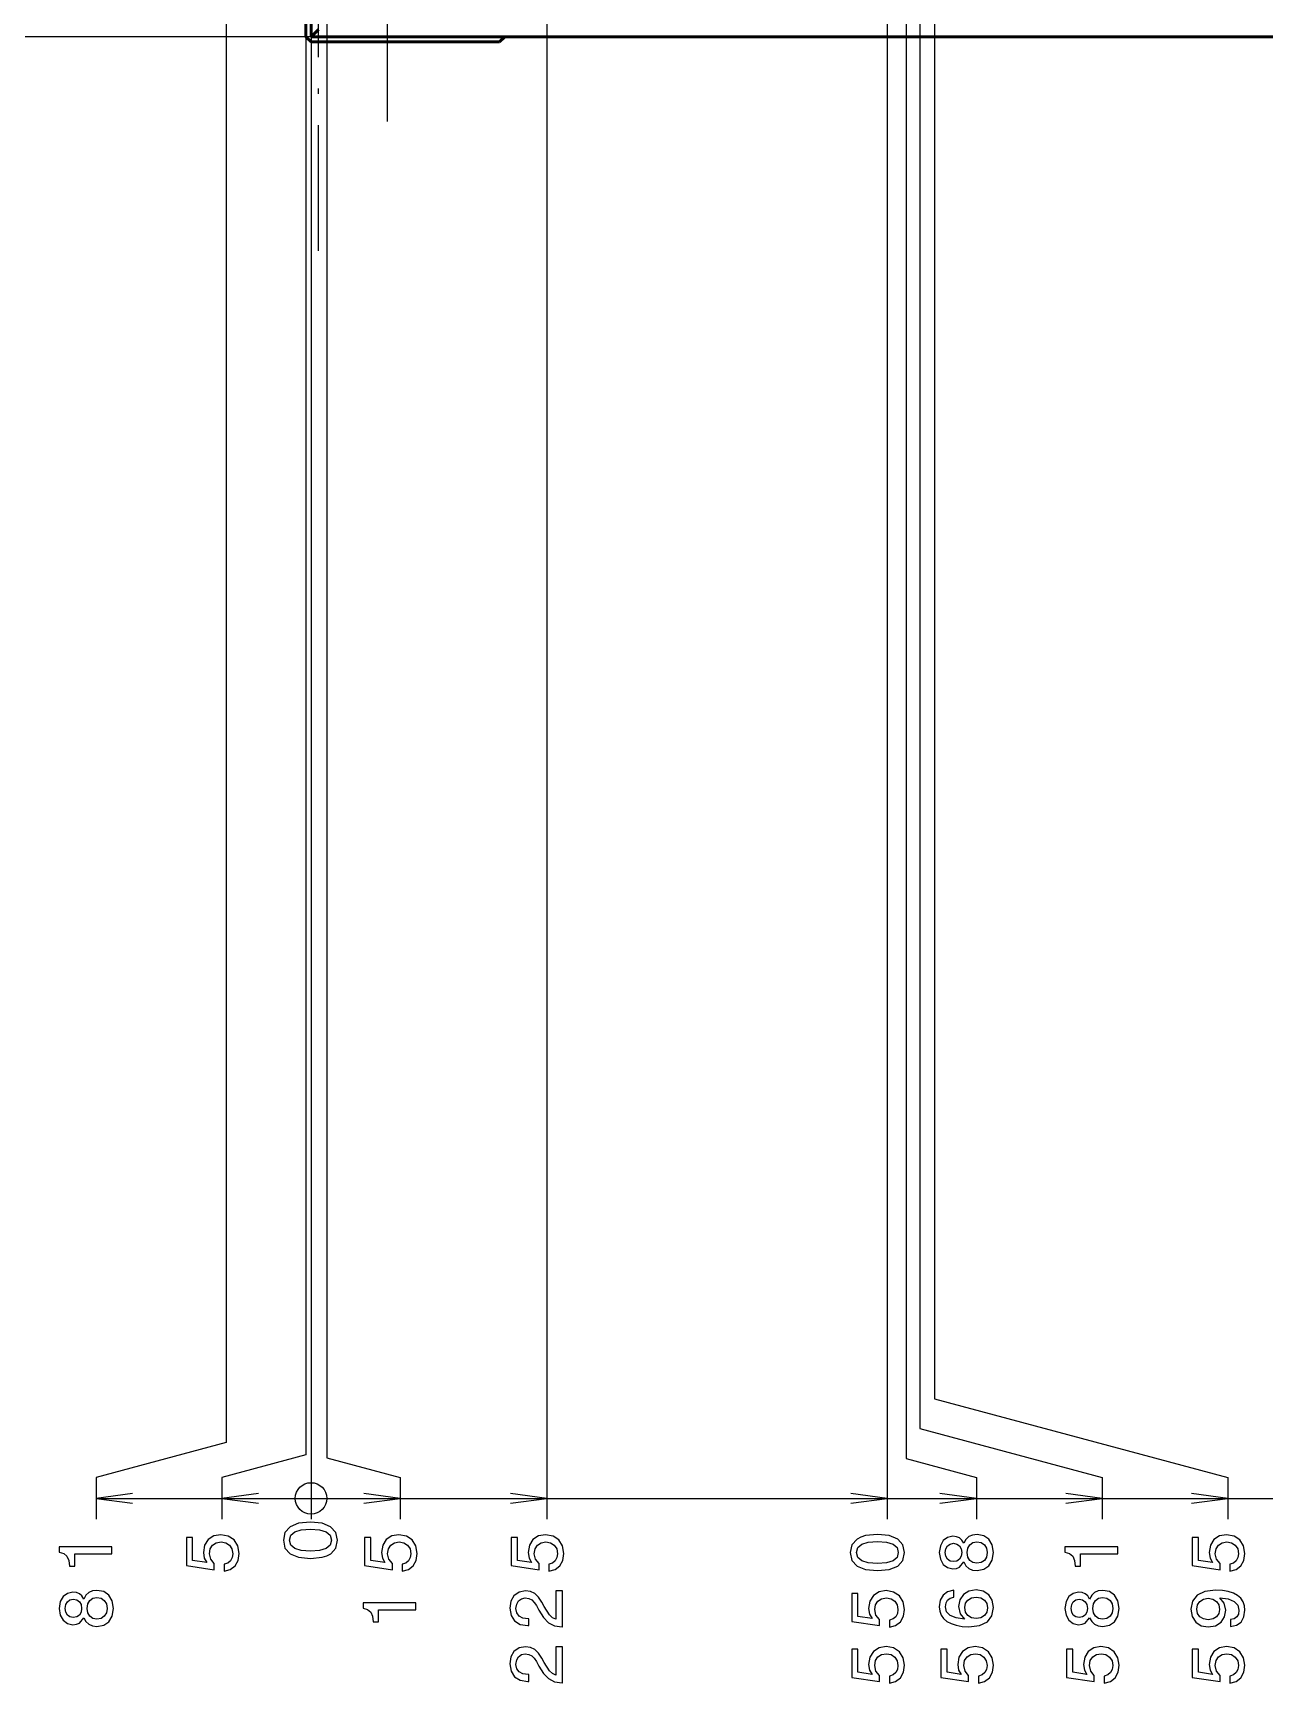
# Model space of a CAD drawing. Extents: x 0 to 1189, y 0 to 841.
# Drawn here: x 99 to 216.6, y 192.7 to 350.3 of the extents above; entities that cross this region are included whole.
import ezdxf

# ---------------------------------------------------------------- set-up
doc = ezdxf.new("R2010")
doc.units = 0
doc.linetypes.add('DASHDOT', pattern=[18.5, 12, -3, 0.5, -3])

msp = doc.modelspace()

# ---------------------------------------------------------------- linework, layer by layer
at = {"color": 7, "linetype": 'DASHDOT', "lineweight": 25}
for p, q in [((132.85, 341.81), (132.85, 576.9)), ((126.25, 329.45), (126.25, 574.85))]:
    msp.add_line(p, q, dxfattribs=at)
at = {"color": 7, "lineweight": 25}
for p, q in [((148.05, 557.9), (148.05, 208.34)), ((185.05, 557.9), (185.05, 219.85)), ((125.05, 554.9), (125.05, 214.49)), ((183.65, 519.5), (183.65, 217.01)), ((117.45, 468.6), (117.45, 215.67)), ((182.35, 454.1), (182.35, 214.14)), ((127.05, 452.4), (127.05, 214.22)), ((180.55, 373.6), (180.55, 208.34)), ((125.55, 349.9), (62.98, 349.9)), ((125.55, 349.9), (125.55, 208.34)), ((125.55, 349.9), (125.55, 208.34)), ((125.55, 349.9), (125.55, 208.34)), ((125.55, 349.9), (125.55, 208.34)), ((125.55, 349.9), (125.55, 208.34)), ((125.55, 349.9), (125.55, 208.34)), ((125.55, 349.9), (125.55, 208.34)), ((125.55, 349.9), (125.55, 208.34)), ((125.55, 349.9), (125.55, 208.34)), ((125.55, 349.9), (125.55, 208.34)), ((125.55, 349.9), (125.55, 208.34)), ((125.55, 349.9), (125.55, 208.34)), ((125.55, 349.9), (125.55, 208.34)), ((125.55, 349.9), (125.55, 208.34)), ((125.55, 349.9), (125.55, 208.34)), ((125.55, 349.9), (125.55, 208.34)), ((125.55, 349.9), (125.55, 208.34)), ((125.55, 349.9), (125.55, 208.34)), ((125.55, 349.9), (125.55, 208.34)), ((125.55, 349.9), (125.55, 208.34)), ((125.55, 349.9), (125.55, 208.34)), ((125.55, 349.9), (125.55, 208.34)), ((125.55, 349.9), (125.55, 208.34)), ((125.55, 349.9), (125.55, 208.34)), ((125.55, 349.9), (125.55, 208.34)), ((125.55, 349.9), (125.55, 208.34)), ((125.55, 349.9), (125.55, 208.34)), ((125.55, 349.9), (125.55, 208.34)), ((125.55, 349.9), (125.55, 208.34)), ((125.55, 349.9), (125.55, 208.34)), ((125.55, 349.9), (125.55, 208.34)), ((125.55, 349.9), (125.55, 208.34)), ((125.55, 349.9), (125.55, 208.34)), ((125.55, 349.9), (125.55, 208.34)), ((125.55, 349.9), (125.55, 208.34)), ((185.05, 219.85), (213.05, 212.34)), ((183.65, 217.01), (201.05, 212.34)), ((117.45, 215.67), (105.05, 212.34)), ((125.05, 214.49), (117.05, 212.34)), ((127.05, 214.22), (134.05, 212.34)), ((182.35, 214.14), (189.05, 212.34)), ((105.05, 212.34), (105.05, 208.34)), ((117.05, 212.34), (117.05, 208.34)), ((134.05, 212.34), (134.05, 208.34)), ((189.05, 212.34), (189.05, 208.34)), ((201.05, 212.34), (201.05, 208.34)), ((213.05, 212.34), (213.05, 208.34)), ((105.05, 210.34), (125.55, 210.34)), ((117.05, 210.34), (125.55, 210.34)), ((125.55, 210.34), (134.05, 210.34)), ((125.55, 210.34), (148.05, 210.34)), ((125.55, 210.34), (213.05, 210.34)), ((125.55, 210.34), (201.05, 210.34)), ((125.55, 210.34), (189.05, 210.34)), ((125.55, 210.34), (180.55, 210.34)), ((125.55, 210.34), (228.05, 210.34)), ((125.55, 210.34), (250.55, 210.34)), ((125.55, 210.34), (274.55, 210.34)), ((125.55, 210.34), (262.55, 210.34)), ((125.55, 210.34), (242.05, 210.34)), ((125.55, 210.34), (298.55, 210.34)), ((125.55, 210.34), (286.55, 210.34)), ((125.55, 210.34), (310.55, 210.34)), ((125.55, 210.34), (322.55, 210.34)), ((125.55, 210.34), (334.55, 210.34)), ((125.55, 210.34), (346.55, 210.34)), ((125.55, 210.34), (358.55, 210.34)), ((125.55, 210.34), (370.55, 210.34)), ((125.55, 210.34), (407.05, 210.34)), ((125.55, 210.34), (439.55, 210.34)), ((125.55, 210.34), (427.55, 210.34)), ((125.55, 210.34), (415.55, 210.34)), ((125.55, 210.34), (499.55, 210.34)), ((125.55, 210.34), (487.55, 210.34)), ((125.55, 210.34), (475.55, 210.34)), ((125.55, 210.34), (463.55, 210.34)), ((125.55, 210.34), (451.55, 210.34)), ((125.55, 210.34), (511.55, 210.34)), ((125.55, 210.34), (548.25, 210.34)), ((125.55, 210.34), (539.75, 210.34)), ((125.55, 210.34), (563.05, 210.34)), ((125.55, 210.34), (571.55, 210.34))]:
    msp.add_line(p, q, dxfattribs=at)
at = {"color": 7, "lineweight": 50}
for p, q in [((125.55, 349.9), (125.55, 373.1)), ((125.05, 367.9), (125.05, 349.9)), ((125.05, 349.9), (125.55, 349.4)), ((125.55, 349.9), (126.25, 350.6)), ((125.55, 349.9), (126.25, 350.6)), ((125.55, 349.9), (242.05, 349.9)), ((144.05, 349.9), (143.55, 349.4)), ((125.55, 349.4), (143.55, 349.4))]:
    msp.add_line(p, q, dxfattribs=at)
at = {"color": 7, "lineweight": 25}
for points in [[(108.52, 210.8), (105.05, 210.34), (108.52, 209.89)], [(120.52, 210.8), (117.05, 210.34), (120.52, 209.89)], [(130.58, 209.89), (134.05, 210.34), (130.58, 210.8)], [(144.58, 209.89), (148.05, 210.34), (144.58, 210.8)], [(177.08, 209.89), (180.55, 210.34), (177.08, 210.8)], [(185.58, 209.89), (189.05, 210.34), (185.58, 210.8)], [(197.58, 209.89), (201.05, 210.34), (197.58, 210.8)], [(209.58, 209.89), (213.05, 210.34), (209.58, 210.8)]]:
    msp.add_lwpolyline(points, dxfattribs=at)
for points in [[(125.49, 208.08), (124.36, 207.97), (123.55, 207.63), (123.06, 207.09), (122.91, 206.34), (123.06, 205.6), (123.55, 205.06), (124.36, 204.73), (125.49, 204.61), (126.62, 204.73), (127.06, 204.87), (127.43, 205.06), (127.92, 205.6), (128.09, 206.34), (127.92, 207.09), (127.42, 207.63), (126.62, 207.97)], [(125.49, 208.08), (124.36, 207.97), (123.55, 207.63), (123.06, 207.09), (122.91, 206.34), (123.06, 205.6), (123.55, 205.06), (124.36, 204.73), (125.49, 204.61), (126.62, 204.73), (127.06, 204.87), (127.43, 205.06), (127.92, 205.6), (128.09, 206.34), (127.92, 207.09), (127.42, 207.63), (126.62, 207.97)], [(125.49, 208.08), (124.36, 207.97), (123.55, 207.63), (123.06, 207.09), (122.91, 206.34), (123.06, 205.6), (123.55, 205.06), (124.36, 204.73), (125.49, 204.61), (126.62, 204.73), (127.06, 204.87), (127.43, 205.06), (127.92, 205.6), (128.09, 206.34), (127.92, 207.09), (127.42, 207.63), (126.62, 207.97)], [(125.49, 208.08), (124.36, 207.97), (123.55, 207.63), (123.06, 207.09), (122.91, 206.34), (123.06, 205.6), (123.55, 205.06), (124.36, 204.73), (125.49, 204.61), (126.62, 204.73), (127.06, 204.87), (127.43, 205.06), (127.92, 205.6), (128.09, 206.34), (127.92, 207.09), (127.42, 207.63), (126.62, 207.97)], [(125.49, 208.08), (124.36, 207.97), (123.55, 207.63), (123.06, 207.09), (122.91, 206.34), (123.06, 205.6), (123.55, 205.06), (124.36, 204.73), (125.49, 204.61), (126.62, 204.73), (127.06, 204.87), (127.43, 205.06), (127.92, 205.6), (128.09, 206.34), (127.92, 207.09), (127.42, 207.63), (126.62, 207.97)], [(125.49, 208.08), (124.36, 207.97), (123.55, 207.63), (123.06, 207.09), (122.91, 206.34), (123.06, 205.6), (123.55, 205.06), (124.36, 204.73), (125.49, 204.61), (126.62, 204.73), (127.06, 204.87), (127.43, 205.06), (127.92, 205.6), (128.09, 206.34), (127.92, 207.09), (127.42, 207.63), (126.62, 207.97)], [(125.49, 208.08), (124.36, 207.97), (123.55, 207.63), (123.06, 207.09), (122.91, 206.34), (123.06, 205.6), (123.55, 205.06), (124.36, 204.73), (125.49, 204.61), (126.62, 204.73), (127.06, 204.87), (127.43, 205.06), (127.92, 205.6), (128.09, 206.34), (127.92, 207.09), (127.42, 207.63), (126.62, 207.97)], [(125.49, 208.08), (124.36, 207.97), (123.55, 207.63), (123.06, 207.09), (122.91, 206.34), (123.06, 205.6), (123.55, 205.06), (124.36, 204.73), (125.49, 204.61), (126.62, 204.73), (127.06, 204.87), (127.43, 205.06), (127.92, 205.6), (128.09, 206.34), (127.92, 207.09), (127.42, 207.63), (126.62, 207.97)], [(125.49, 208.08), (124.36, 207.97), (123.55, 207.63), (123.06, 207.09), (122.91, 206.34), (123.06, 205.6), (123.55, 205.06), (124.36, 204.73), (125.49, 204.61), (126.62, 204.73), (127.06, 204.87), (127.43, 205.06), (127.92, 205.6), (128.09, 206.34), (127.92, 207.09), (127.42, 207.63), (126.62, 207.97)], [(125.49, 208.08), (124.36, 207.97), (123.55, 207.63), (123.06, 207.09), (122.91, 206.34), (123.06, 205.6), (123.55, 205.06), (124.36, 204.73), (125.49, 204.61), (126.62, 204.73), (127.06, 204.87), (127.43, 205.06), (127.92, 205.6), (128.09, 206.34), (127.92, 207.09), (127.42, 207.63), (126.62, 207.97)], [(125.49, 208.08), (124.36, 207.97), (123.55, 207.63), (123.06, 207.09), (122.91, 206.34), (123.06, 205.6), (123.55, 205.06), (124.36, 204.73), (125.49, 204.61), (126.62, 204.73), (127.06, 204.87), (127.43, 205.06), (127.92, 205.6), (128.09, 206.34), (127.92, 207.09), (127.42, 207.63), (126.62, 207.97)], [(125.49, 208.08), (124.36, 207.97), (123.55, 207.63), (123.06, 207.09), (122.91, 206.34), (123.06, 205.6), (123.55, 205.06), (124.36, 204.73), (125.49, 204.61), (126.62, 204.73), (127.06, 204.87), (127.43, 205.06), (127.92, 205.6), (128.09, 206.34), (127.92, 207.09), (127.42, 207.63), (126.62, 207.97)], [(125.49, 208.08), (124.36, 207.97), (123.55, 207.63), (123.06, 207.09), (122.91, 206.34), (123.06, 205.6), (123.55, 205.06), (124.36, 204.73), (125.49, 204.61), (126.62, 204.73), (127.06, 204.87), (127.43, 205.06), (127.92, 205.6), (128.09, 206.34), (127.92, 207.09), (127.42, 207.63), (126.62, 207.97)], [(125.49, 208.08), (124.36, 207.97), (123.55, 207.63), (123.06, 207.09), (122.91, 206.34), (123.06, 205.6), (123.55, 205.06), (124.36, 204.73), (125.49, 204.61), (126.62, 204.73), (127.06, 204.87), (127.43, 205.06), (127.92, 205.6), (128.09, 206.34), (127.92, 207.09), (127.42, 207.63), (126.62, 207.97)], [(125.49, 208.08), (124.36, 207.97), (123.55, 207.63), (123.06, 207.09), (122.91, 206.34), (123.06, 205.6), (123.55, 205.06), (124.36, 204.73), (125.49, 204.61), (126.62, 204.73), (127.06, 204.87), (127.43, 205.06), (127.92, 205.6), (128.09, 206.34), (127.92, 207.09), (127.42, 207.63), (126.62, 207.97)], [(125.49, 208.08), (124.36, 207.97), (123.55, 207.63), (123.06, 207.09), (122.91, 206.34), (123.06, 205.6), (123.55, 205.06), (124.36, 204.73), (125.49, 204.61), (126.62, 204.73), (127.06, 204.87), (127.43, 205.06), (127.92, 205.6), (128.09, 206.34), (127.92, 207.09), (127.42, 207.63), (126.62, 207.97)], [(125.49, 208.08), (124.36, 207.97), (123.55, 207.63), (123.06, 207.09), (122.91, 206.34), (123.06, 205.6), (123.55, 205.06), (124.36, 204.73), (125.49, 204.61), (126.62, 204.73), (127.06, 204.87), (127.43, 205.06), (127.92, 205.6), (128.09, 206.34), (127.92, 207.09), (127.42, 207.63), (126.62, 207.97)], [(125.49, 208.08), (124.36, 207.97), (123.55, 207.63), (123.06, 207.09), (122.91, 206.34), (123.06, 205.6), (123.55, 205.06), (124.36, 204.73), (125.49, 204.61), (126.62, 204.73), (127.06, 204.87), (127.43, 205.06), (127.92, 205.6), (128.09, 206.34), (127.92, 207.09), (127.42, 207.63), (126.62, 207.97)], [(125.49, 208.08), (124.36, 207.97), (123.55, 207.63), (123.06, 207.09), (122.91, 206.34), (123.06, 205.6), (123.55, 205.06), (124.36, 204.73), (125.49, 204.61), (126.62, 204.73), (127.06, 204.87), (127.43, 205.06), (127.92, 205.6), (128.09, 206.34), (127.92, 207.09), (127.42, 207.63), (126.62, 207.97)], [(125.49, 208.08), (124.36, 207.97), (123.55, 207.63), (123.06, 207.09), (122.91, 206.34), (123.06, 205.6), (123.55, 205.06), (124.36, 204.73), (125.49, 204.61), (126.62, 204.73), (127.06, 204.87), (127.43, 205.06), (127.92, 205.6), (128.09, 206.34), (127.92, 207.09), (127.42, 207.63), (126.62, 207.97)], [(125.49, 208.08), (124.36, 207.97), (123.55, 207.63), (123.06, 207.09), (122.91, 206.34), (123.06, 205.6), (123.55, 205.06), (124.36, 204.73), (125.49, 204.61), (126.62, 204.73), (127.06, 204.87), (127.43, 205.06), (127.92, 205.6), (128.09, 206.34), (127.92, 207.09), (127.42, 207.63), (126.62, 207.97)], [(125.49, 208.08), (124.36, 207.97), (123.55, 207.63), (123.06, 207.09), (122.91, 206.34), (123.06, 205.6), (123.55, 205.06), (124.36, 204.73), (125.49, 204.61), (126.62, 204.73), (127.06, 204.87), (127.43, 205.06), (127.92, 205.6), (128.09, 206.34), (127.92, 207.09), (127.42, 207.63), (126.62, 207.97)], [(125.49, 208.08), (124.36, 207.97), (123.55, 207.63), (123.06, 207.09), (122.91, 206.34), (123.06, 205.6), (123.55, 205.06), (124.36, 204.73), (125.49, 204.61), (126.62, 204.73), (127.06, 204.87), (127.43, 205.06), (127.92, 205.6), (128.09, 206.34), (127.92, 207.09), (127.42, 207.63), (126.62, 207.97)], [(125.49, 208.08), (124.36, 207.97), (123.55, 207.63), (123.06, 207.09), (122.91, 206.34), (123.06, 205.6), (123.55, 205.06), (124.36, 204.73), (125.49, 204.61), (126.62, 204.73), (127.06, 204.87), (127.43, 205.06), (127.92, 205.6), (128.09, 206.34), (127.92, 207.09), (127.42, 207.63), (126.62, 207.97)], [(125.49, 208.08), (124.36, 207.97), (123.55, 207.63), (123.06, 207.09), (122.91, 206.34), (123.06, 205.6), (123.55, 205.06), (124.36, 204.73), (125.49, 204.61), (126.62, 204.73), (127.06, 204.87), (127.43, 205.06), (127.92, 205.6), (128.09, 206.34), (127.92, 207.09), (127.42, 207.63), (126.62, 207.97)], [(125.49, 208.08), (124.36, 207.97), (123.55, 207.63), (123.06, 207.09), (122.91, 206.34), (123.06, 205.6), (123.55, 205.06), (124.36, 204.73), (125.49, 204.61), (126.62, 204.73), (127.06, 204.87), (127.43, 205.06), (127.92, 205.6), (128.09, 206.34), (127.92, 207.09), (127.42, 207.63), (126.62, 207.97)], [(125.49, 208.08), (124.36, 207.97), (123.55, 207.63), (123.06, 207.09), (122.91, 206.34), (123.06, 205.6), (123.55, 205.06), (124.36, 204.73), (125.49, 204.61), (126.62, 204.73), (127.06, 204.87), (127.43, 205.06), (127.92, 205.6), (128.09, 206.34), (127.92, 207.09), (127.42, 207.63), (126.62, 207.97)], [(125.49, 208.08), (124.36, 207.97), (123.55, 207.63), (123.06, 207.09), (122.91, 206.34), (123.06, 205.6), (123.55, 205.06), (124.36, 204.73), (125.49, 204.61), (126.62, 204.73), (127.06, 204.87), (127.43, 205.06), (127.92, 205.6), (128.09, 206.34), (127.92, 207.09), (127.42, 207.63), (126.62, 207.97)], [(125.49, 208.08), (124.36, 207.97), (123.55, 207.63), (123.06, 207.09), (122.91, 206.34), (123.06, 205.6), (123.55, 205.06), (124.36, 204.73), (125.49, 204.61), (126.62, 204.73), (127.06, 204.87), (127.43, 205.06), (127.92, 205.6), (128.09, 206.34), (127.92, 207.09), (127.42, 207.63), (126.62, 207.97)], [(125.49, 208.08), (124.36, 207.97), (123.55, 207.63), (123.06, 207.09), (122.91, 206.34), (123.06, 205.6), (123.55, 205.06), (124.36, 204.73), (125.49, 204.61), (126.62, 204.73), (127.06, 204.87), (127.43, 205.06), (127.92, 205.6), (128.09, 206.34), (127.92, 207.09), (127.42, 207.63), (126.62, 207.97)], [(125.49, 208.08), (124.36, 207.97), (123.55, 207.63), (123.06, 207.09), (122.91, 206.34), (123.06, 205.6), (123.55, 205.06), (124.36, 204.73), (125.49, 204.61), (126.62, 204.73), (127.06, 204.87), (127.43, 205.06), (127.92, 205.6), (128.09, 206.34), (127.92, 207.09), (127.42, 207.63), (126.62, 207.97)], [(125.49, 208.08), (124.36, 207.97), (123.55, 207.63), (123.06, 207.09), (122.91, 206.34), (123.06, 205.6), (123.55, 205.06), (124.36, 204.73), (125.49, 204.61), (126.62, 204.73), (127.06, 204.87), (127.43, 205.06), (127.92, 205.6), (128.09, 206.34), (127.92, 207.09), (127.42, 207.63), (126.62, 207.97)], [(125.49, 208.08), (124.36, 207.97), (123.55, 207.63), (123.06, 207.09), (122.91, 206.34), (123.06, 205.6), (123.55, 205.06), (124.36, 204.73), (125.49, 204.61), (126.62, 204.73), (127.06, 204.87), (127.43, 205.06), (127.92, 205.6), (128.09, 206.34), (127.92, 207.09), (127.42, 207.63), (126.62, 207.97)], [(125.49, 208.08), (124.36, 207.97), (123.55, 207.63), (123.06, 207.09), (122.91, 206.34), (123.06, 205.6), (123.55, 205.06), (124.36, 204.73), (125.49, 204.61), (126.62, 204.73), (127.06, 204.87), (127.43, 205.06), (127.92, 205.6), (128.09, 206.34), (127.92, 207.09), (127.42, 207.63), (126.62, 207.97)], [(125.49, 208.08), (124.36, 207.97), (123.55, 207.63), (123.06, 207.09), (122.91, 206.34), (123.06, 205.6), (123.55, 205.06), (124.36, 204.73), (125.49, 204.61), (126.62, 204.73), (127.06, 204.87), (127.43, 205.06), (127.92, 205.6), (128.09, 206.34), (127.92, 207.09), (127.42, 207.63), (126.62, 207.97)], [(117.25, 203.39), (117.84, 203.55), (118.3, 203.9), (118.59, 204.42), (118.69, 205.08), (118.56, 205.81), (118.21, 206.38), (117.65, 206.74), (116.93, 206.87), (116.26, 206.75), (115.73, 206.41), (115.39, 205.87), (115.27, 205.17), (115.36, 204.63), (115.6, 204.21), (114.25, 204.41), (114.25, 206.6), (113.66, 206.6), (113.66, 203.93), (116.31, 203.53), (116.31, 204.11), (115.97, 204.53), (115.85, 205.06), (115.93, 205.52), (116.16, 205.87), (116.51, 206.1), (116.97, 206.18), (117.42, 206.1), (117.77, 205.87), (118, 205.51), (118.07, 205.06), (118.02, 204.68), (117.86, 204.38), (117.6, 204.17), (117.25, 204.06)], [(125.49, 207.39), (126.36, 207.33), (126.99, 207.15), (127.36, 206.83), (127.49, 206.34), (127.36, 205.87), (126.99, 205.54), (126.36, 205.36), (125.49, 205.31), (124.61, 205.36), (123.99, 205.54), (123.62, 205.87), (123.5, 206.34), (123.62, 206.83), (123.99, 207.15), (124.61, 207.33)], [(125.49, 207.39), (126.36, 207.33), (126.99, 207.15), (127.36, 206.83), (127.49, 206.34), (127.36, 205.87), (126.99, 205.54), (126.36, 205.36), (125.49, 205.31), (124.61, 205.36), (123.99, 205.54), (123.62, 205.87), (123.5, 206.34), (123.62, 206.83), (123.99, 207.15), (124.61, 207.33)], [(125.49, 207.39), (126.36, 207.33), (126.99, 207.15), (127.36, 206.83), (127.49, 206.34), (127.36, 205.87), (126.99, 205.54), (126.36, 205.36), (125.49, 205.31), (124.61, 205.36), (123.99, 205.54), (123.62, 205.87), (123.5, 206.34), (123.62, 206.83), (123.99, 207.15), (124.61, 207.33)], [(125.49, 207.39), (126.36, 207.33), (126.99, 207.15), (127.36, 206.83), (127.49, 206.34), (127.36, 205.87), (126.99, 205.54), (126.36, 205.36), (125.49, 205.31), (124.61, 205.36), (123.99, 205.54), (123.62, 205.87), (123.5, 206.34), (123.62, 206.83), (123.99, 207.15), (124.61, 207.33)], [(125.49, 207.39), (126.36, 207.33), (126.99, 207.15), (127.36, 206.83), (127.49, 206.34), (127.36, 205.87), (126.99, 205.54), (126.36, 205.36), (125.49, 205.31), (124.61, 205.36), (123.99, 205.54), (123.62, 205.87), (123.5, 206.34), (123.62, 206.83), (123.99, 207.15), (124.61, 207.33)], [(125.49, 207.39), (126.36, 207.33), (126.99, 207.15), (127.36, 206.83), (127.49, 206.34), (127.36, 205.87), (126.99, 205.54), (126.36, 205.36), (125.49, 205.31), (124.61, 205.36), (123.99, 205.54), (123.62, 205.87), (123.5, 206.34), (123.62, 206.83), (123.99, 207.15), (124.61, 207.33)], [(125.49, 207.39), (126.36, 207.33), (126.99, 207.15), (127.36, 206.83), (127.49, 206.34), (127.36, 205.87), (126.99, 205.54), (126.36, 205.36), (125.49, 205.31), (124.61, 205.36), (123.99, 205.54), (123.62, 205.87), (123.5, 206.34), (123.62, 206.83), (123.99, 207.15), (124.61, 207.33)], [(125.49, 207.39), (126.36, 207.33), (126.99, 207.15), (127.36, 206.83), (127.49, 206.34), (127.36, 205.87), (126.99, 205.54), (126.36, 205.36), (125.49, 205.31), (124.61, 205.36), (123.99, 205.54), (123.62, 205.87), (123.5, 206.34), (123.62, 206.83), (123.99, 207.15), (124.61, 207.33)], [(125.49, 207.39), (126.36, 207.33), (126.99, 207.15), (127.36, 206.83), (127.49, 206.34), (127.36, 205.87), (126.99, 205.54), (126.36, 205.36), (125.49, 205.31), (124.61, 205.36), (123.99, 205.54), (123.62, 205.87), (123.5, 206.34), (123.62, 206.83), (123.99, 207.15), (124.61, 207.33)], [(125.49, 207.39), (126.36, 207.33), (126.99, 207.15), (127.36, 206.83), (127.49, 206.34), (127.36, 205.87), (126.99, 205.54), (126.36, 205.36), (125.49, 205.31), (124.61, 205.36), (123.99, 205.54), (123.62, 205.87), (123.5, 206.34), (123.62, 206.83), (123.99, 207.15), (124.61, 207.33)], [(125.49, 207.39), (126.36, 207.33), (126.99, 207.15), (127.36, 206.83), (127.49, 206.34), (127.36, 205.87), (126.99, 205.54), (126.36, 205.36), (125.49, 205.31), (124.61, 205.36), (123.99, 205.54), (123.62, 205.87), (123.5, 206.34), (123.62, 206.83), (123.99, 207.15), (124.61, 207.33)], [(125.49, 207.39), (126.36, 207.33), (126.99, 207.15), (127.36, 206.83), (127.49, 206.34), (127.36, 205.87), (126.99, 205.54), (126.36, 205.36), (125.49, 205.31), (124.61, 205.36), (123.99, 205.54), (123.62, 205.87), (123.5, 206.34), (123.62, 206.83), (123.99, 207.15), (124.61, 207.33)], [(125.49, 207.39), (126.36, 207.33), (126.99, 207.15), (127.36, 206.83), (127.49, 206.34), (127.36, 205.87), (126.99, 205.54), (126.36, 205.36), (125.49, 205.31), (124.61, 205.36), (123.99, 205.54), (123.62, 205.87), (123.5, 206.34), (123.62, 206.83), (123.99, 207.15), (124.61, 207.33)], [(125.49, 207.39), (126.36, 207.33), (126.99, 207.15), (127.36, 206.83), (127.49, 206.34), (127.36, 205.87), (126.99, 205.54), (126.36, 205.36), (125.49, 205.31), (124.61, 205.36), (123.99, 205.54), (123.62, 205.87), (123.5, 206.34), (123.62, 206.83), (123.99, 207.15), (124.61, 207.33)], [(125.49, 207.39), (126.36, 207.33), (126.99, 207.15), (127.36, 206.83), (127.49, 206.34), (127.36, 205.87), (126.99, 205.54), (126.36, 205.36), (125.49, 205.31), (124.61, 205.36), (123.99, 205.54), (123.62, 205.87), (123.5, 206.34), (123.62, 206.83), (123.99, 207.15), (124.61, 207.33)], [(125.49, 207.39), (126.36, 207.33), (126.99, 207.15), (127.36, 206.83), (127.49, 206.34), (127.36, 205.87), (126.99, 205.54), (126.36, 205.36), (125.49, 205.31), (124.61, 205.36), (123.99, 205.54), (123.62, 205.87), (123.5, 206.34), (123.62, 206.83), (123.99, 207.15), (124.61, 207.33)], [(125.49, 207.39), (126.36, 207.33), (126.99, 207.15), (127.36, 206.83), (127.49, 206.34), (127.36, 205.87), (126.99, 205.54), (126.36, 205.36), (125.49, 205.31), (124.61, 205.36), (123.99, 205.54), (123.62, 205.87), (123.5, 206.34), (123.62, 206.83), (123.99, 207.15), (124.61, 207.33)], [(125.49, 207.39), (126.36, 207.33), (126.99, 207.15), (127.36, 206.83), (127.49, 206.34), (127.36, 205.87), (126.99, 205.54), (126.36, 205.36), (125.49, 205.31), (124.61, 205.36), (123.99, 205.54), (123.62, 205.87), (123.5, 206.34), (123.62, 206.83), (123.99, 207.15), (124.61, 207.33)], [(125.49, 207.39), (126.36, 207.33), (126.99, 207.15), (127.36, 206.83), (127.49, 206.34), (127.36, 205.87), (126.99, 205.54), (126.36, 205.36), (125.49, 205.31), (124.61, 205.36), (123.99, 205.54), (123.62, 205.87), (123.5, 206.34), (123.62, 206.83), (123.99, 207.15), (124.61, 207.33)], [(125.49, 207.39), (126.36, 207.33), (126.99, 207.15), (127.36, 206.83), (127.49, 206.34), (127.36, 205.87), (126.99, 205.54), (126.36, 205.36), (125.49, 205.31), (124.61, 205.36), (123.99, 205.54), (123.62, 205.87), (123.5, 206.34), (123.62, 206.83), (123.99, 207.15), (124.61, 207.33)], [(125.49, 207.39), (126.36, 207.33), (126.99, 207.15), (127.36, 206.83), (127.49, 206.34), (127.36, 205.87), (126.99, 205.54), (126.36, 205.36), (125.49, 205.31), (124.61, 205.36), (123.99, 205.54), (123.62, 205.87), (123.5, 206.34), (123.62, 206.83), (123.99, 207.15), (124.61, 207.33)], [(125.49, 207.39), (126.36, 207.33), (126.99, 207.15), (127.36, 206.83), (127.49, 206.34), (127.36, 205.87), (126.99, 205.54), (126.36, 205.36), (125.49, 205.31), (124.61, 205.36), (123.99, 205.54), (123.62, 205.87), (123.5, 206.34), (123.62, 206.83), (123.99, 207.15), (124.61, 207.33)], [(125.49, 207.39), (126.36, 207.33), (126.99, 207.15), (127.36, 206.83), (127.49, 206.34), (127.36, 205.87), (126.99, 205.54), (126.36, 205.36), (125.49, 205.31), (124.61, 205.36), (123.99, 205.54), (123.62, 205.87), (123.5, 206.34), (123.62, 206.83), (123.99, 207.15), (124.61, 207.33)], [(125.49, 207.39), (126.36, 207.33), (126.99, 207.15), (127.36, 206.83), (127.49, 206.34), (127.36, 205.87), (126.99, 205.54), (126.36, 205.36), (125.49, 205.31), (124.61, 205.36), (123.99, 205.54), (123.62, 205.87), (123.5, 206.34), (123.62, 206.83), (123.99, 207.15), (124.61, 207.33)], [(125.49, 207.39), (126.36, 207.33), (126.99, 207.15), (127.36, 206.83), (127.49, 206.34), (127.36, 205.87), (126.99, 205.54), (126.36, 205.36), (125.49, 205.31), (124.61, 205.36), (123.99, 205.54), (123.62, 205.87), (123.5, 206.34), (123.62, 206.83), (123.99, 207.15), (124.61, 207.33)], [(125.49, 207.39), (126.36, 207.33), (126.99, 207.15), (127.36, 206.83), (127.49, 206.34), (127.36, 205.87), (126.99, 205.54), (126.36, 205.36), (125.49, 205.31), (124.61, 205.36), (123.99, 205.54), (123.62, 205.87), (123.5, 206.34), (123.62, 206.83), (123.99, 207.15), (124.61, 207.33)], [(125.49, 207.39), (126.36, 207.33), (126.99, 207.15), (127.36, 206.83), (127.49, 206.34), (127.36, 205.87), (126.99, 205.54), (126.36, 205.36), (125.49, 205.31), (124.61, 205.36), (123.99, 205.54), (123.62, 205.87), (123.5, 206.34), (123.62, 206.83), (123.99, 207.15), (124.61, 207.33)], [(125.49, 207.39), (126.36, 207.33), (126.99, 207.15), (127.36, 206.83), (127.49, 206.34), (127.36, 205.87), (126.99, 205.54), (126.36, 205.36), (125.49, 205.31), (124.61, 205.36), (123.99, 205.54), (123.62, 205.87), (123.5, 206.34), (123.62, 206.83), (123.99, 207.15), (124.61, 207.33)], [(125.49, 207.39), (126.36, 207.33), (126.99, 207.15), (127.36, 206.83), (127.49, 206.34), (127.36, 205.87), (126.99, 205.54), (126.36, 205.36), (125.49, 205.31), (124.61, 205.36), (123.99, 205.54), (123.62, 205.87), (123.5, 206.34), (123.62, 206.83), (123.99, 207.15), (124.61, 207.33)], [(125.49, 207.39), (126.36, 207.33), (126.99, 207.15), (127.36, 206.83), (127.49, 206.34), (127.36, 205.87), (126.99, 205.54), (126.36, 205.36), (125.49, 205.31), (124.61, 205.36), (123.99, 205.54), (123.62, 205.87), (123.5, 206.34), (123.62, 206.83), (123.99, 207.15), (124.61, 207.33)], [(125.49, 207.39), (126.36, 207.33), (126.99, 207.15), (127.36, 206.83), (127.49, 206.34), (127.36, 205.87), (126.99, 205.54), (126.36, 205.36), (125.49, 205.31), (124.61, 205.36), (123.99, 205.54), (123.62, 205.87), (123.5, 206.34), (123.62, 206.83), (123.99, 207.15), (124.61, 207.33)], [(125.49, 207.39), (126.36, 207.33), (126.99, 207.15), (127.36, 206.83), (127.49, 206.34), (127.36, 205.87), (126.99, 205.54), (126.36, 205.36), (125.49, 205.31), (124.61, 205.36), (123.99, 205.54), (123.62, 205.87), (123.5, 206.34), (123.62, 206.83), (123.99, 207.15), (124.61, 207.33)], [(125.49, 207.39), (126.36, 207.33), (126.99, 207.15), (127.36, 206.83), (127.49, 206.34), (127.36, 205.87), (126.99, 205.54), (126.36, 205.36), (125.49, 205.31), (124.61, 205.36), (123.99, 205.54), (123.62, 205.87), (123.5, 206.34), (123.62, 206.83), (123.99, 207.15), (124.61, 207.33)], [(125.49, 207.39), (126.36, 207.33), (126.99, 207.15), (127.36, 206.83), (127.49, 206.34), (127.36, 205.87), (126.99, 205.54), (126.36, 205.36), (125.49, 205.31), (124.61, 205.36), (123.99, 205.54), (123.62, 205.87), (123.5, 206.34), (123.62, 206.83), (123.99, 207.15), (124.61, 207.33)], [(125.49, 207.39), (126.36, 207.33), (126.99, 207.15), (127.36, 206.83), (127.49, 206.34), (127.36, 205.87), (126.99, 205.54), (126.36, 205.36), (125.49, 205.31), (124.61, 205.36), (123.99, 205.54), (123.62, 205.87), (123.5, 206.34), (123.62, 206.83), (123.99, 207.15), (124.61, 207.33)], [(134.25, 203.39), (134.84, 203.55), (135.3, 203.9), (135.59, 204.42), (135.69, 205.08), (135.56, 205.81), (135.21, 206.38), (134.65, 206.74), (133.93, 206.87), (133.26, 206.75), (132.73, 206.41), (132.39, 205.87), (132.27, 205.17), (132.36, 204.63), (132.6, 204.21), (131.25, 204.41), (131.25, 206.6), (130.66, 206.6), (130.66, 203.93), (133.31, 203.53), (133.31, 204.11), (132.97, 204.53), (132.85, 205.06), (132.93, 205.52), (133.16, 205.87), (133.51, 206.1), (133.97, 206.18), (134.42, 206.1), (134.77, 205.87), (135, 205.51), (135.07, 205.06), (135.02, 204.68), (134.86, 204.38), (134.6, 204.17), (134.25, 204.06)], [(148.25, 203.39), (148.84, 203.55), (149.3, 203.9), (149.59, 204.42), (149.69, 205.08), (149.56, 205.81), (149.21, 206.38), (148.65, 206.74), (147.93, 206.87), (147.26, 206.75), (146.73, 206.41), (146.39, 205.87), (146.27, 205.17), (146.36, 204.63), (146.6, 204.21), (145.25, 204.41), (145.25, 206.6), (144.66, 206.6), (144.66, 203.93), (147.31, 203.53), (147.31, 204.11), (146.97, 204.53), (146.85, 205.06), (146.93, 205.52), (147.16, 205.87), (147.51, 206.1), (147.97, 206.18), (148.42, 206.1), (148.77, 205.87), (149, 205.51), (149.07, 205.06), (149.02, 204.68), (148.86, 204.38), (148.6, 204.17), (148.25, 204.06)], [(179.61, 203.44), (180.74, 203.55), (181.55, 203.88), (182.04, 204.42), (182.19, 205.17), (182.04, 205.92), (181.55, 206.46), (180.74, 206.79), (179.61, 206.9), (178.48, 206.79), (178.04, 206.65), (177.67, 206.46), (177.18, 205.92), (177.01, 205.17), (177.18, 204.42), (177.68, 203.88), (178.48, 203.55)], [(187.86, 204.28), (188.06, 203.91), (188.34, 203.66), (188.69, 203.5), (189.12, 203.45), (189.76, 203.57), (190.25, 203.9), (190.57, 204.44), (190.69, 205.17), (190.57, 205.9), (190.25, 206.44), (189.76, 206.77), (189.12, 206.9), (188.69, 206.84), (188.34, 206.69), (188.06, 206.43), (187.86, 206.07), (187.68, 206.36), (187.45, 206.56), (187.16, 206.68), (186.8, 206.72), (186.29, 206.61), (185.88, 206.31), (185.62, 205.82), (185.51, 205.17), (185.62, 204.53), (185.88, 204.04), (186.29, 203.73), (186.8, 203.62), (187.16, 203.65), (187.45, 203.78)], [(213.25, 203.39), (213.84, 203.55), (214.3, 203.9), (214.59, 204.42), (214.69, 205.08), (214.56, 205.81), (214.21, 206.38), (213.65, 206.74), (212.93, 206.87), (212.26, 206.75), (211.73, 206.41), (211.39, 205.87), (211.27, 205.17), (211.36, 204.63), (211.6, 204.21), (210.25, 204.41), (210.25, 206.6), (209.66, 206.6), (209.66, 203.93), (212.31, 203.53), (212.31, 204.11), (211.97, 204.53), (211.85, 205.06), (211.93, 205.52), (212.16, 205.87), (212.51, 206.1), (212.97, 206.18), (213.42, 206.1), (213.77, 205.87), (214, 205.51), (214.07, 205.06), (214.02, 204.68), (213.86, 204.38), (213.6, 204.17), (213.25, 204.06)], [(106.55, 205.04), (106.55, 205.7), (101.51, 205.7), (101.51, 205.21), (101.95, 205.08), (102.25, 204.82), (102.42, 204.42), (102.48, 203.88), (102.99, 203.88), (102.99, 205.04)], [(179.61, 204.13), (178.74, 204.19), (178.11, 204.37), (177.74, 204.69), (177.61, 205.17), (177.74, 205.65), (178.11, 205.97), (178.74, 206.15), (179.61, 206.21), (180.49, 206.15), (181.11, 205.97), (181.48, 205.65), (181.6, 205.17), (181.48, 204.69), (181.11, 204.37), (180.49, 204.19)], [(186.86, 204.3), (186.54, 204.36), (186.3, 204.53), (186.15, 204.81), (186.09, 205.17), (186.15, 205.53), (186.3, 205.81), (186.54, 205.98), (186.86, 206.05), (187.19, 205.98), (187.44, 205.81), (187.6, 205.53), (187.65, 205.17), (187.6, 204.81), (187.44, 204.53), (187.19, 204.36)], [(189.1, 204.14), (188.72, 204.21), (188.43, 204.42), (188.24, 204.74), (188.18, 205.17), (188.24, 205.6), (188.43, 205.92), (188.72, 206.13), (189.1, 206.2), (189.51, 206.13), (189.82, 205.92), (190.02, 205.6), (190.09, 205.17), (190.02, 204.74), (189.82, 204.42), (189.51, 204.21)], [(202.55, 205.04), (202.55, 205.7), (197.51, 205.7), (197.51, 205.21), (197.95, 205.08), (198.25, 204.82), (198.42, 204.42), (198.48, 203.88), (198.99, 203.88), (198.99, 205.04)], [(103.86, 198.94), (104.06, 198.58), (104.34, 198.32), (104.69, 198.17), (105.12, 198.12), (105.76, 198.23), (106.25, 198.56), (106.57, 199.1), (106.69, 199.84), (106.57, 200.56), (106.25, 201.11), (105.76, 201.44), (105.12, 201.56), (104.69, 201.5), (104.34, 201.35), (104.06, 201.09), (103.86, 200.73), (103.68, 201.02), (103.45, 201.22), (103.16, 201.34), (102.8, 201.39), (102.29, 201.27), (101.88, 200.97), (101.62, 200.48), (101.51, 199.84), (101.62, 199.19), (101.88, 198.7), (102.29, 198.39), (102.8, 198.28), (103.16, 198.32), (103.45, 198.44)], [(102.86, 198.97), (102.54, 199.02), (102.3, 199.2), (102.15, 199.47), (102.09, 199.84), (102.15, 200.2), (102.3, 200.47), (102.54, 200.64), (102.86, 200.71), (103.19, 200.64), (103.44, 200.47), (103.6, 200.2), (103.65, 199.84), (103.6, 199.47), (103.44, 199.2), (103.19, 199.02)], [(105.1, 198.81), (104.72, 198.87), (104.43, 199.08), (104.24, 199.4), (104.18, 199.84), (104.24, 200.26), (104.43, 200.59), (104.72, 200.8), (105.1, 200.87), (105.51, 200.8), (105.82, 200.59), (106.02, 200.26), (106.09, 199.84), (106.02, 199.4), (105.82, 199.08), (105.51, 198.87)], [(135.55, 199.71), (135.55, 200.36), (130.51, 200.36), (130.51, 199.87), (130.95, 199.74), (131.25, 199.48), (131.42, 199.09), (131.48, 198.54), (131.99, 198.54), (131.99, 199.71)], [(149.55, 198.08), (149.55, 201.52), (148.93, 201.52), (148.93, 198.8), (148.59, 198.95), (148.31, 199.21), (147.8, 200.01), (147.58, 200.44), (147.27, 200.91), (146.91, 201.25), (146.49, 201.44), (146.01, 201.52), (145.4, 201.39), (144.92, 201.05), (144.62, 200.54), (144.51, 199.87), (144.64, 199.17), (144.98, 198.65), (145.52, 198.31), (146.23, 198.19), (146.33, 198.19), (146.33, 198.85), (146.27, 198.85), (145.78, 198.91), (145.42, 199.11), (145.19, 199.42), (145.11, 199.83), (145.18, 200.25), (145.36, 200.56), (145.65, 200.76), (146, 200.83), (146.33, 200.78), (146.61, 200.64), (146.86, 200.41), (147.07, 200.1), (147.3, 199.67), (147.75, 198.97), (148.22, 198.47), (148.8, 198.17), (149.53, 198.08)], [(180.75, 198.05), (181.34, 198.21), (181.8, 198.56), (182.09, 199.08), (182.19, 199.74), (182.06, 200.47), (181.71, 201.04), (181.15, 201.4), (180.43, 201.54), (179.76, 201.41), (179.23, 201.07), (178.89, 200.53), (178.77, 199.83), (178.86, 199.29), (179.1, 198.87), (177.75, 199.07), (177.75, 201.26), (177.16, 201.26), (177.16, 198.59), (179.81, 198.19), (179.81, 198.77), (179.47, 199.19), (179.35, 199.72), (179.43, 200.18), (179.66, 200.54), (180.01, 200.76), (180.47, 200.84), (180.92, 200.76), (181.27, 200.53), (181.5, 200.18), (181.57, 199.72), (181.52, 199.34), (181.36, 199.04), (181.1, 198.83), (180.75, 198.72)], [(186.9, 201.57), (186.31, 201.43), (185.88, 201.11), (185.61, 200.62), (185.51, 199.99), (185.56, 199.56), (185.7, 199.2), (185.92, 198.87), (186.24, 198.6), (186.64, 198.38), (187.12, 198.22), (187.69, 198.12), (188.33, 198.09), (189.35, 198.21), (190.1, 198.56), (190.54, 199.13), (190.69, 199.91), (190.56, 200.61), (190.23, 201.14), (189.69, 201.49), (189.02, 201.61), (188.33, 201.49), (187.81, 201.16), (187.47, 200.64), (187.36, 200.01), (187.5, 199.33), (187.91, 198.81), (187.12, 198.92), (186.55, 199.15), (186.21, 199.51), (186.1, 200), (186.16, 200.36), (186.31, 200.63), (186.56, 200.81), (186.9, 200.9)], [(189.02, 200.91), (189.48, 200.83), (189.82, 200.63), (190.05, 200.31), (190.13, 199.9), (190.05, 199.48), (189.83, 199.15), (189.48, 198.94), (189.03, 198.88), (188.58, 198.95), (188.24, 199.15), (188.03, 199.48), (187.95, 199.93), (188.03, 200.32), (188.24, 200.63), (188.58, 200.83)], [(199.86, 198.94), (200.06, 198.58), (200.34, 198.32), (200.69, 198.17), (201.12, 198.12), (201.76, 198.23), (202.25, 198.56), (202.57, 199.1), (202.69, 199.84), (202.57, 200.56), (202.25, 201.11), (201.76, 201.44), (201.12, 201.56), (200.69, 201.5), (200.34, 201.35), (200.06, 201.09), (199.86, 200.73), (199.68, 201.02), (199.45, 201.22), (199.16, 201.34), (198.8, 201.39), (198.29, 201.27), (197.88, 200.97), (197.62, 200.48), (197.51, 199.84), (197.62, 199.19), (197.88, 198.7), (198.29, 198.39), (198.8, 198.28), (199.16, 198.32), (199.45, 198.44)], [(198.86, 198.97), (198.54, 199.02), (198.3, 199.2), (198.15, 199.47), (198.09, 199.84), (198.15, 200.2), (198.3, 200.47), (198.54, 200.64), (198.86, 200.71), (199.19, 200.64), (199.44, 200.47), (199.6, 200.2), (199.65, 199.84), (199.6, 199.47), (199.44, 199.2), (199.19, 199.02)], [(201.1, 198.81), (200.72, 198.87), (200.43, 199.08), (200.24, 199.4), (200.18, 199.84), (200.24, 200.26), (200.43, 200.59), (200.72, 200.8), (201.1, 200.87), (201.51, 200.8), (201.82, 200.59), (202.02, 200.26), (202.09, 199.84), (202.02, 199.4), (201.82, 199.08), (201.51, 198.87)], [(213.31, 198.11), (213.88, 198.22), (214.32, 198.53), (214.59, 199.02), (214.69, 199.66), (214.64, 200.09), (214.51, 200.47), (214.29, 200.8), (213.97, 201.07), (213.58, 201.29), (213.09, 201.44), (212.53, 201.54), (211.88, 201.57), (210.86, 201.45), (210.12, 201.1), (209.67, 200.54), (209.51, 199.77), (209.64, 199.06), (209.99, 198.53), (210.52, 198.18), (211.19, 198.06), (211.88, 198.18), (212.41, 198.52), (212.74, 199.02), (212.85, 199.66), (212.71, 200.34), (212.3, 200.85), (213.09, 200.74), (213.66, 200.51), (214, 200.15), (214.11, 199.67), (214.06, 199.3), (213.9, 199.02), (213.65, 198.84), (213.31, 198.77)], [(211.19, 198.76), (210.74, 198.84), (210.39, 199.04), (210.16, 199.35), (210.08, 199.77), (210.16, 200.19), (210.39, 200.51), (210.73, 200.72), (211.18, 200.8), (211.63, 200.72), (211.97, 200.51), (212.18, 200.18), (212.25, 199.74), (212.18, 199.35), (211.97, 199.04), (211.64, 198.84)], [(149.55, 192.74), (149.55, 196.18), (148.93, 196.18), (148.93, 193.46), (148.59, 193.61), (148.31, 193.87), (147.8, 194.67), (147.58, 195.1), (147.27, 195.57), (146.91, 195.91), (146.49, 196.11), (146.01, 196.18), (145.4, 196.06), (144.92, 195.72), (144.62, 195.2), (144.51, 194.53), (144.64, 193.84), (144.98, 193.31), (145.52, 192.97), (146.23, 192.86), (146.33, 192.86), (146.33, 193.51), (146.27, 193.51), (145.78, 193.58), (145.42, 193.77), (145.19, 194.08), (145.11, 194.49), (145.18, 194.91), (145.36, 195.22), (145.65, 195.42), (146, 195.49), (146.33, 195.44), (146.61, 195.31), (146.86, 195.08), (147.07, 194.76), (147.3, 194.33), (147.75, 193.63), (148.22, 193.13), (148.8, 192.84), (149.53, 192.74)], [(180.75, 192.71), (181.34, 192.87), (181.8, 193.22), (182.09, 193.74), (182.19, 194.41), (182.06, 195.13), (181.71, 195.7), (181.15, 196.06), (180.43, 196.2), (179.76, 196.08), (179.23, 195.73), (178.89, 195.19), (178.77, 194.49), (178.86, 193.95), (179.1, 193.53), (177.75, 193.74), (177.75, 195.93), (177.16, 195.93), (177.16, 193.25), (179.81, 192.86), (179.81, 193.43), (179.47, 193.85), (179.35, 194.38), (179.43, 194.85), (179.66, 195.2), (180.01, 195.42), (180.47, 195.5), (180.92, 195.42), (181.27, 195.19), (181.5, 194.84), (181.57, 194.38), (181.52, 194), (181.36, 193.71), (181.1, 193.49), (180.75, 193.38)], [(189.25, 192.71), (189.84, 192.87), (190.3, 193.22), (190.59, 193.74), (190.69, 194.41), (190.56, 195.13), (190.21, 195.7), (189.65, 196.06), (188.93, 196.2), (188.26, 196.08), (187.73, 195.73), (187.39, 195.19), (187.27, 194.49), (187.36, 193.95), (187.6, 193.53), (186.25, 193.74), (186.25, 195.93), (185.66, 195.93), (185.66, 193.25), (188.31, 192.86), (188.31, 193.43), (187.97, 193.85), (187.85, 194.38), (187.93, 194.85), (188.16, 195.2), (188.51, 195.42), (188.97, 195.5), (189.42, 195.42), (189.77, 195.19), (190, 194.84), (190.07, 194.38), (190.02, 194), (189.86, 193.71), (189.6, 193.49), (189.25, 193.38)], [(201.25, 192.71), (201.84, 192.87), (202.3, 193.22), (202.59, 193.74), (202.69, 194.41), (202.56, 195.13), (202.21, 195.7), (201.65, 196.06), (200.93, 196.2), (200.26, 196.08), (199.73, 195.73), (199.39, 195.19), (199.27, 194.49), (199.36, 193.95), (199.6, 193.53), (198.25, 193.74), (198.25, 195.93), (197.66, 195.93), (197.66, 193.25), (200.31, 192.86), (200.31, 193.43), (199.97, 193.85), (199.85, 194.38), (199.93, 194.85), (200.16, 195.2), (200.51, 195.42), (200.97, 195.5), (201.42, 195.42), (201.77, 195.19), (202, 194.84), (202.07, 194.38), (202.02, 194), (201.86, 193.71), (201.6, 193.49), (201.25, 193.38)], [(213.25, 192.71), (213.84, 192.87), (214.3, 193.22), (214.59, 193.74), (214.69, 194.41), (214.56, 195.13), (214.21, 195.7), (213.65, 196.06), (212.93, 196.2), (212.26, 196.08), (211.73, 195.73), (211.39, 195.19), (211.27, 194.49), (211.36, 193.95), (211.6, 193.53), (210.25, 193.74), (210.25, 195.93), (209.66, 195.93), (209.66, 193.25), (212.31, 192.86), (212.31, 193.43), (211.97, 193.85), (211.85, 194.38), (211.93, 194.85), (212.16, 195.2), (212.51, 195.42), (212.97, 195.5), (213.42, 195.42), (213.77, 195.19), (214, 194.84), (214.07, 194.38), (214.02, 194), (213.86, 193.71), (213.6, 193.49), (213.25, 193.38)]]:
    msp.add_lwpolyline(points, close=True, dxfattribs=at)
msp.add_circle((125.55, 210.34), 1.5, dxfattribs=at)
msp.add_circle((125.55, 210.34), 1.5, dxfattribs=at)
msp.add_circle((125.55, 210.34), 1.5, dxfattribs=at)
msp.add_circle((125.55, 210.34), 1.5, dxfattribs=at)
msp.add_circle((125.55, 210.34), 1.5, dxfattribs=at)
msp.add_circle((125.55, 210.34), 1.5, dxfattribs=at)
msp.add_circle((125.55, 210.34), 1.5, dxfattribs=at)
msp.add_circle((125.55, 210.34), 1.5, dxfattribs=at)
msp.add_circle((125.55, 210.34), 1.5, dxfattribs=at)
msp.add_circle((125.55, 210.34), 1.5, dxfattribs=at)
msp.add_circle((125.55, 210.34), 1.5, dxfattribs=at)
msp.add_circle((125.55, 210.34), 1.5, dxfattribs=at)
msp.add_circle((125.55, 210.34), 1.5, dxfattribs=at)
msp.add_circle((125.55, 210.34), 1.5, dxfattribs=at)
msp.add_circle((125.55, 210.34), 1.5, dxfattribs=at)
msp.add_circle((125.55, 210.34), 1.5, dxfattribs=at)
msp.add_circle((125.55, 210.34), 1.5, dxfattribs=at)
msp.add_circle((125.55, 210.34), 1.5, dxfattribs=at)
msp.add_circle((125.55, 210.34), 1.5, dxfattribs=at)
msp.add_circle((125.55, 210.34), 1.5, dxfattribs=at)
msp.add_circle((125.55, 210.34), 1.5, dxfattribs=at)
msp.add_circle((125.55, 210.34), 1.5, dxfattribs=at)
msp.add_circle((125.55, 210.34), 1.5, dxfattribs=at)
msp.add_circle((125.55, 210.34), 1.5, dxfattribs=at)
msp.add_circle((125.55, 210.34), 1.5, dxfattribs=at)
msp.add_circle((125.55, 210.34), 1.5, dxfattribs=at)
msp.add_circle((125.55, 210.34), 1.5, dxfattribs=at)
msp.add_circle((125.55, 210.34), 1.5, dxfattribs=at)
msp.add_circle((125.55, 210.34), 1.5, dxfattribs=at)
msp.add_circle((125.55, 210.34), 1.5, dxfattribs=at)
msp.add_circle((125.55, 210.34), 1.5, dxfattribs=at)
msp.add_circle((125.55, 210.34), 1.5, dxfattribs=at)
msp.add_circle((125.55, 210.34), 1.5, dxfattribs=at)
msp.add_circle((125.55, 210.34), 1.5, dxfattribs=at)
msp.add_circle((125.55, 210.34), 1.5, dxfattribs=at)

doc.saveas('drawing.dxf')
